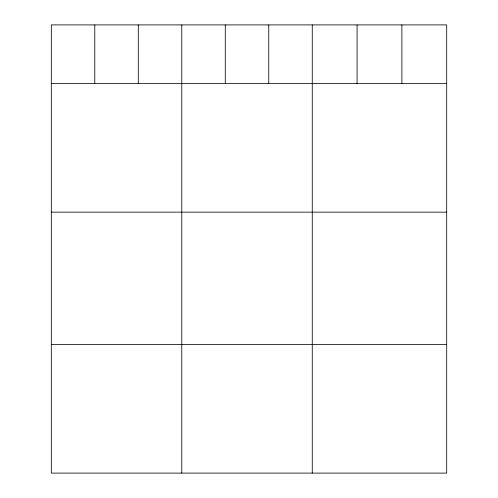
<?xml version="1.0" encoding="UTF-8"?>
<svg xmlns="http://www.w3.org/2000/svg" width="498" height="498" viewBox="0 0 498 498"><rect width="100%" height="100%" fill="white"/><g stroke="black" fill="none" stroke-linecap="round" stroke-linejoin="round"><path stroke-width="0.75" d="M446.694 83.627L446.694 473.1L51.306 473.1L51.306 24.9L446.694 24.9L446.694 83.627L51.306 83.627M51.306 212.148L446.694 212.148M51.306 344.572L446.694 344.572M401.886 24.9L401.886 83.627M357.072 24.9L357.072 83.627M312.265 24.9L312.265 473.1M268.771 24.9L268.771 83.627M225.277 24.9L225.277 83.627M181.782 24.9L181.782 473.1M138.288 24.9L138.288 83.627M94.794 24.9L94.794 83.627"/></g></svg>
